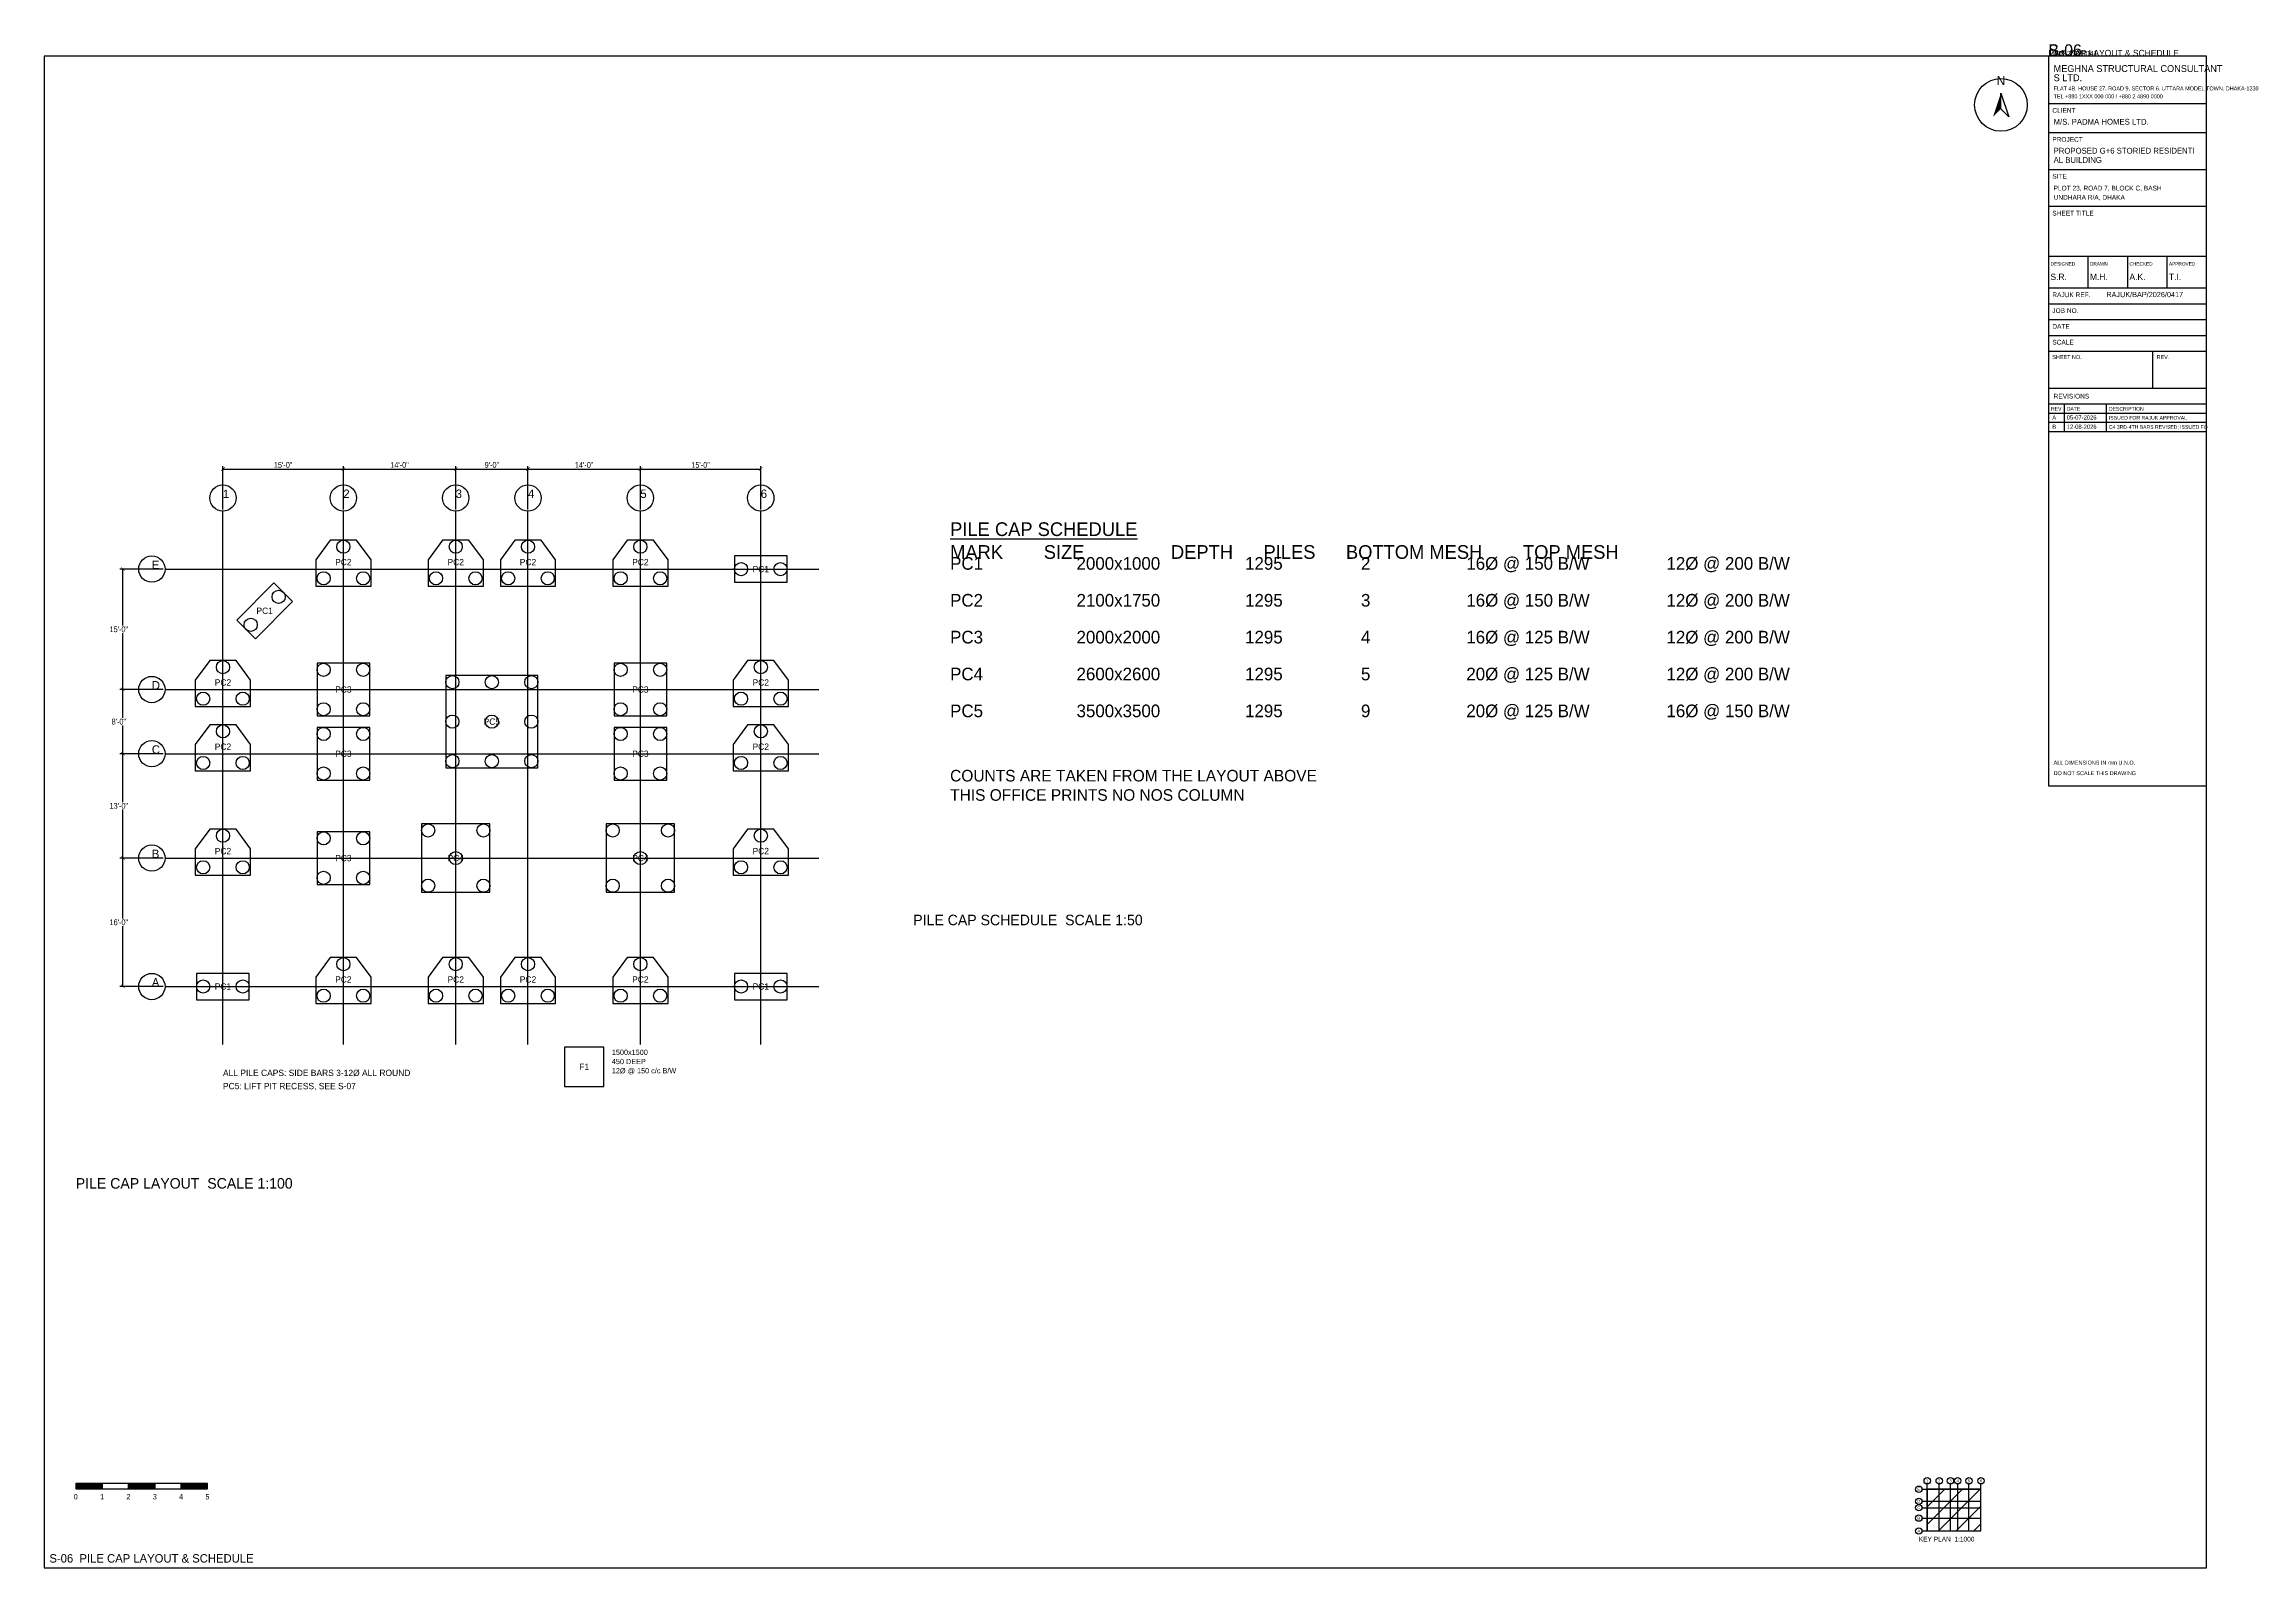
# Model space of a CAD drawing. Extents: x 1000 to 743527, y -207200 to 58857.
# Drawn here: x 565600 to 649427, y 1000 to 58857 of the extents above; entities that cross this region are included whole.
import ezdxf
from ezdxf.enums import TextEntityAlignment as Align

# ---------------------------------------------------------------- set-up
doc = ezdxf.new("R2010")
doc.units = 0
for name, color, linetype in [('Arrow', 7, 'Continuous'), ('Foundation', 3, 'Continuous'), ('Grid', 8, 'Continuous'), ('Grid Circle', 8, 'Continuous'), ('Grid text', 7, 'Continuous'), ('Hatch', 9, 'Continuous'), ('Inches Dimension', 6, 'Continuous'), ('Sheet', 7, 'Continuous'), ('Text-1', 7, 'Continuous'), ('Text-2', 7, 'Continuous'), ('TITLE', 7, 'Continuous')]:
    doc.layers.add(name, color=color, linetype=linetype)
doc.styles.add('OpenSansCondensed-Light', font='OpenSansCondensed-Light.ttf')
doc.dimstyles.new('EZDXF', dxfattribs={"dimtxt": 0.25, "dimasz": 0.175, "dimexe": 0.375, "dimexo": 0.125, "dimgap": 0.1, "dimtad": 1, "dimlfac": 100, "dimzin": 12, "dimdsep": 46, "dimtxsty": 'OpenSansCondensed-Light', "dimblk": 'ARCHTICK', "dimcen": 2.5, "dimazin": 3, "dimtfac": 0.5, "dimtmove": 2, "dimatfit": 3})

# ---------------------------------------------------------------- blocks, each defined once
blk = doc.blocks.new('TITLE_BLOCK')
at = {"layer": 'TITLE'}
for p, q in [((0, -18), (60, -18)), ((0, -29), (60, -29)), ((0, -43), (60, -43)), ((0, -57), (60, -57)), ((0, -76), (60, -76)), ((0, -76), (0, -88)), ((15, -76), (15, -88)), ((30, -76), (30, -88)), ((45, -76), (45, -88)), ((0, -88), (60, -88)), ((0, -94), (60, -94)), ((0, -100), (60, -100)), ((0, -106), (60, -106)), ((0, -112), (60, -112)), ((39.6, -112), (39.6, -126)), ((0, -126), (60, -126)), ((0, -132), (60, -132)), ((0, -132), (60, -132)), ((6, -132), (6, -142.5)), ((22, -132), (22, -142.5)), ((0, -135.5), (60, -135.5)), ((0, -139), (60, -139)), ((0, -142.5), (60, -142.5))]:
    blk.add_line(p, q, dxfattribs=at)
blk.add_lwpolyline([(0, -277), (60, -277), (60, 0), (0, 0)], close=True, dxfattribs=at)
at = {"layer": 'Text-1'}
for tag, height in [('JOBNO', 2), ('SCALE', 2), ('SHEETTITLE', 2.4), ('SHEETTITLE2', 2.4), ('DATE', 2), ('SHEETNO', 4.5), ('REV', 4.5)]:
    blk.add_attdef(tag, (0, 0), '', height=height, dxfattribs=at)
at = {"layer": 'TITLE'}
for s, height, p in [('S LTD.', 2.6, (2, -9.5)), ('MEGHNA STRUCTURAL CONSULTANT', 2.6, (2, -6)), ('TEL +880 1XXX 000 000 / +880 2 4890 0000', 1.5, (2, -16)), ('FLAT 4B, HOUSE 27, ROAD 9, SECTOR 6, UTTARA MODEL TOWN, DHAKA-1230', 1.5, (2, -13)), ('CLIENT', 1.8, (1.5, -21.5)), ('M/S. PADMA HOMES LTD.', 2.2, (2, -26)), ('PROJECT', 1.8, (1.5, -32.5)), ('AL BUILDING', 2.2, (2, -40.5)), ('PROPOSED G+6 STORIED RESIDENTI', 2.2, (2, -37)), ('SITE', 1.8, (1.5, -46.5)), ('PLOT 23, ROAD 7, BLOCK C, BASH', 1.8, (2, -51)), ('SHEET TITLE', 1.8, (1.5, -60.5)), ('UNDHARA R/A, DHAKA', 1.8, (2, -54.5)), ('DESIGNED', 1.3, (0.8, -79.5)), ('S.R.', 2.4, (0.8, -85)), ('DRAWN', 1.3, (15.8, -79.5)), ('M.H.', 2.4, (15.8, -85)), ('A.K.', 2.4, (30.8, -85)), ('CHECKED', 1.3, (30.8, -79.5)), ('APPROVED', 1.3, (45.8, -79.5)), ('T.I.', 2.4, (45.8, -85)), ('RAJUK REF.', 1.8, (1.5, -91.5)), ('RAJUK/BAP/2026/0417', 2, (22, -91.5)), ('JOB NO.', 1.8, (1.5, -97.5)), ('SCALE', 1.8, (1.5, -109.5)), ('DATE', 1.8, (1.5, -103.5)), ('SHEET NO.', 1.5, (1.5, -115)), ('REV.', 1.5, (41.1, -115)), ('REV', 1.4, (1, -134.6)), ('REVISIONS', 1.8, (2, -130)), ('DATE', 1.4, (7, -134.6)), ('DESCRIPTION', 1.4, (23, -134.6)), ('ALL DIMENSIONS IN mm U.N.O.', 1.5, (2, -269)), ('DO NOT SCALE THIS DRAWING', 1.5, (2, -273))]:
    blk.add_text(s, height=height, dxfattribs=at).set_placement(p)
blk = doc.blocks.new('NORTH_ARROW')
at = {"layer": 'Arrow'}
blk.add_lwpolyline([(0, 0), (3, -9), (0, -6)], close=True, dxfattribs=at)
blk.add_circle((0, -4.5), 10, dxfattribs=at)
blk.add_solid([(0, 0), (-3, -9), (0, -6)], dxfattribs=at)
at = {"layer": 'Text-1'}
blk.add_text('N', height=3.5, dxfattribs=at).set_placement((0, 3), align=Align.CENTER)
blk = doc.blocks.new('KEY_PLAN')
at = {"layer": 'Grid'}
for p, q in [((0, 0), (0, 17.8496)), ((4.572, 0), (4.572, 17.8496)), ((8.8392, 0), (8.8392, 17.8496)), ((11.5824, 0), (11.5824, 17.8496)), ((15.8496, 0), (15.8496, 17.8496)), ((20.4216, 0), (20.4216, 17.8496)), ((-2, 15.8496), (20.4216, 15.8496)), ((-2, 11.2776), (20.4216, 11.2776)), ((-2, 8.8392), (20.4216, 8.8392)), ((-2, 4.8768), (20.4216, 4.8768)), ((-2, 0), (20.4216, 0))]:
    blk.add_line(p, q, dxfattribs=at)
at = {"layer": 'Grid Circle'}
for centre in [(-3.2, 15.8496), (0, 19.0496), (4.572, 19.0496), (8.8392, 19.0496), (11.5824, 19.0496), (15.8496, 19.0496), (20.4216, 19.0496), (-3.2, 11.2776), (-3.2, 8.8392), (-3.2, 4.8768), (-3.2, 0)]:
    blk.add_circle(centre, 1.2, dxfattribs=at)
at = {"layer": 'Sheet'}
blk.add_lwpolyline([(0, 0), (20.4216, 0), (20.4216, 15.8496), (0, 15.8496)], close=True, dxfattribs=at)
at = {"layer": 'Grid text'}
for s, p in [('1', (0, 19.0496)), ('2', (4.572, 19.0496)), ('3', (8.8392, 19.0496)), ('4', (11.5824, 19.0496)), ('5', (15.8496, 19.0496)), ('6', (20.4216, 19.0496)), ('C', (-3.2, 8.8392)), ('D', (-3.2, 11.2776)), ('E', (-3.2, 15.8496)), ('A', (-3.2, 0)), ('B', (-3.2, 4.8768))]:
    blk.add_text(s, height=1.1, dxfattribs=at).set_placement(p, align=Align.MIDDLE_CENTER)
at = {"layer": 'Sheet'}
blk.add_text('KEY PLAN  1:1000', height=1.8, dxfattribs=at).set_placement((-3.2, -4))
blk = doc.blocks.new('SCALE_BAR')
at = {"layer": 'Sheet'}
h = blk.add_hatch(color=7, dxfattribs=at)
h.dxf.hatch_style = 1
h.paths.add_polyline_path([(0, 0), (10, 0), (10, 2), (0, 2)])
h = blk.add_hatch(color=7, dxfattribs=at)
h.dxf.hatch_style = 1
h.paths.add_polyline_path([(20, 0), (30, 0), (30, 2), (20, 2)])
h = blk.add_hatch(color=7, dxfattribs=at)
h.dxf.hatch_style = 1
h.paths.add_polyline_path([(40, 0), (50, 0), (50, 2), (40, 2)])
for points in [[(0, 0), (10, 0), (10, 2), (0, 2)], [(10, 0), (20, 0), (20, 2), (10, 2)], [(20, 0), (30, 0), (30, 2), (20, 2)], [(30, 0), (40, 0), (40, 2), (30, 2)], [(40, 0), (50, 0), (50, 2), (40, 2)]]:
    blk.add_lwpolyline(points, close=True, dxfattribs=at)
for s, p in [('0', (0, -4)), ('1', (10, -4)), ('2', (20, -4)), ('3', (30, -4)), ('4', (40, -4)), ('5', (50, -4))]:
    blk.add_text(s, height=2, dxfattribs=at).set_placement(p, align=Align.CENTER)
at = {"layer": 'Text-1'}
blk.add_attdef('UNIT', (0, 0), '', height=2, dxfattribs=at)
blk = doc.blocks.new('GRID_BUBBLE')
at = {"layer": 'Grid Circle'}
blk.add_circle((0, 0), 500, dxfattribs=at)
at = {"layer": 'Text-1'}
blk.add_attdef('GRID', (0, 0), '', height=320, dxfattribs=at)
blk = doc.blocks.new('_ARCHTICK')
at = {"color": 0, "linetype": 'BYBLOCK', "const_width": 0.15}
blk.add_lwpolyline([(-0.5, -0.5), (0.5, 0.5)], dxfattribs=at)

msp = doc.modelspace()

# ---------------------------------------------------------------- hatches: boundary and pattern name
at = {"layer": 'Hatch'}
h = msp.add_hatch(dxfattribs=at)
h.set_pattern_fill('ANSI31', scale=150)
h.paths.add_polyline_path([(637100, 2400), (639142.2, 2400), (639142.2, 3985), (637100, 3985)])

# ---------------------------------------------------------------- linework, layer by layer
at = {"layer": 'Foundation'}
for points in [[(575911.2, 38273.8), (578011.2, 38273.8), (578011.2, 39273.8), (577461.2, 40023.8), (576461.2, 40023.8), (575911.2, 39273.8)], [(580178.4, 38273.8), (582278.4, 38273.8), (582278.4, 39273.8), (581728.4, 40023.8), (580728.4, 40023.8), (580178.4, 39273.8)], [(582921.6, 38273.8), (585021.6, 38273.8), (585021.6, 39273.8), (584471.6, 40023.8), (583471.6, 40023.8), (582921.6, 39273.8)], [(587188.8, 38273.8), (589288.8, 38273.8), (589288.8, 39273.8), (588738.8, 40023.8), (587738.8, 40023.8), (587188.8, 39273.8)], [(591810.8, 38423.8), (593810.8, 38423.8), (593810.8, 39423.8), (591810.8, 39423.8)], [(573619.4, 36279.4), (575033.6, 37693.6), (574326.5, 38400.7), (572912.3, 36986.5)], [(571339.2, 33701.8), (573439.2, 33701.8), (573439.2, 34701.8), (572889.2, 35451.8), (571889.2, 35451.8), (571339.2, 34701.8)], [(575961.2, 33351.8), (577961.2, 33351.8), (577961.2, 35351.8), (575961.2, 35351.8)], [(587238.8, 33351.8), (589238.8, 33351.8), (589238.8, 35351.8), (587238.8, 35351.8)], [(591760.8, 33701.8), (593860.8, 33701.8), (593860.8, 34701.8), (593310.8, 35451.8), (592310.8, 35451.8), (591760.8, 34701.8)], [(580850, 31382.6), (584350, 31382.6), (584350, 34882.6), (580850, 34882.6)], [(571339.2, 31263.4), (573439.2, 31263.4), (573439.2, 32263.4), (572889.2, 33013.4), (571889.2, 33013.4), (571339.2, 32263.4)], [(575961.2, 30913.4), (577961.2, 30913.4), (577961.2, 32913.4), (575961.2, 32913.4)], [(587238.8, 30913.4), (589238.8, 30913.4), (589238.8, 32913.4), (587238.8, 32913.4)], [(591760.8, 31263.4), (593860.8, 31263.4), (593860.8, 32263.4), (593310.8, 33013.4), (592310.8, 33013.4), (591760.8, 32263.4)], [(571339.2, 27301), (573439.2, 27301), (573439.2, 28301), (572889.2, 29051), (571889.2, 29051), (571339.2, 28301)], [(575961.2, 26951), (577961.2, 26951), (577961.2, 28951), (575961.2, 28951)], [(579928.4, 26651), (582528.4, 26651), (582528.4, 29251), (579928.4, 29251)], [(586938.8, 26651), (589538.8, 26651), (589538.8, 29251), (586938.8, 29251)], [(591760.8, 27301), (593860.8, 27301), (593860.8, 28301), (593310.8, 29051), (592310.8, 29051), (591760.8, 28301)], [(571389.2, 22574.2), (573389.2, 22574.2), (573389.2, 23574.2), (571389.2, 23574.2)], [(575911.2, 22424.2), (578011.2, 22424.2), (578011.2, 23424.2), (577461.2, 24174.2), (576461.2, 24174.2), (575911.2, 23424.2)], [(580178.4, 22424.2), (582278.4, 22424.2), (582278.4, 23424.2), (581728.4, 24174.2), (580728.4, 24174.2), (580178.4, 23424.2)], [(582921.6, 22424.2), (585021.6, 22424.2), (585021.6, 23424.2), (584471.6, 24174.2), (583471.6, 24174.2), (582921.6, 23424.2)], [(587188.8, 22424.2), (589288.8, 22424.2), (589288.8, 23424.2), (588738.8, 24174.2), (587738.8, 24174.2), (587188.8, 23424.2)], [(591810.8, 22574.2), (593810.8, 22574.2), (593810.8, 23574.2), (591810.8, 23574.2)], [(585355.2, 19276.2), (586855.2, 19276.2), (586855.2, 20776.2), (585355.2, 20776.2)]]:
    msp.add_lwpolyline(points, close=True, dxfattribs=at)
for centre in [(576961.2, 39773.8), (581228.4, 39773.8), (583971.6, 39773.8), (588238.8, 39773.8), (576211.2, 38573.8), (577711.2, 38573.8), (580478.4, 38573.8), (581978.4, 38573.8), (583221.6, 38573.8), (584721.6, 38573.8), (587488.8, 38573.8), (588988.8, 38573.8), (592060.8, 38923.8), (593560.8, 38923.8), (574503.3, 37870.4), (573442.6, 36809.7), (572389.2, 35201.8), (576211.2, 35101.8), (577711.2, 35101.8), (587488.8, 35101.8), (588988.8, 35101.8), (592810.8, 35201.8), (581100, 34632.6), (582600, 34632.6), (584100, 34632.6), (571639.2, 34001.8), (573139.2, 34001.8), (576211.2, 33601.8), (577711.2, 33601.8), (587488.8, 33601.8), (588988.8, 33601.8), (592060.8, 34001.8), (593560.8, 34001.8), (572389.2, 32763.4), (576211.2, 32663.4), (577711.2, 32663.4), (581100, 33132.6), (582600, 33132.6), (584100, 33132.6), (587488.8, 32663.4), (588988.8, 32663.4), (592810.8, 32763.4), (581100, 31632.6), (582600, 31632.6), (584100, 31632.6), (571639.2, 31563.4), (573139.2, 31563.4), (576211.2, 31163.4), (577711.2, 31163.4), (587488.8, 31163.4), (588988.8, 31163.4), (592060.8, 31563.4), (593560.8, 31563.4), (572389.2, 28801), (576211.2, 28701), (577711.2, 28701), (580178.4, 29001), (582278.4, 29001), (587188.8, 29001), (589288.8, 29001), (592810.8, 28801), (571639.2, 27601), (573139.2, 27601), (581228.4, 27951), (588238.8, 27951), (592060.8, 27601), (593560.8, 27601), (576211.2, 27201), (577711.2, 27201), (580178.4, 26901), (582278.4, 26901), (587188.8, 26901), (589288.8, 26901), (576961.2, 23924.2), (581228.4, 23924.2), (583971.6, 23924.2), (588238.8, 23924.2), (571639.2, 23074.2), (573139.2, 23074.2), (576211.2, 22724.2), (577711.2, 22724.2), (580478.4, 22724.2), (581978.4, 22724.2), (583221.6, 22724.2), (584721.6, 22724.2), (587488.8, 22724.2), (588988.8, 22724.2), (592060.8, 23074.2), (593560.8, 23074.2)]:
    msp.add_circle(centre, 250, dxfattribs=at)
at = {"layer": 'Grid'}
for p, q in [((572389.2, 20874.2), (572389.2, 41123.8)), ((576961.2, 20874.2), (576961.2, 41123.8)), ((581228.4, 20874.2), (581228.4, 41123.8)), ((583971.6, 20874.2), (583971.6, 41123.8)), ((588238.8, 20874.2), (588238.8, 41123.8)), ((592810.8, 20874.2), (592810.8, 41123.8)), ((570189.2, 38923.8), (595010.8, 38923.8)), ((570189.2, 34351.8), (595010.8, 34351.8)), ((570189.2, 31913.4), (595010.8, 31913.4)), ((570189.2, 27951), (595010.8, 27951)), ((570189.2, 23074.2), (595010.8, 23074.2))]:
    msp.add_line(p, q, dxfattribs=at)
at = {"layer": 'Sheet'}
msp.add_lwpolyline([(565600, 1000), (647700, 1000), (647700, 58400), (565600, 58400)], close=True, dxfattribs=at)

# ---------------------------------------------------------------- block references
at = {"layer": 'Arrow', "xscale": 100, "yscale": 100}
msp.add_blockref('NORTH_ARROW', (639900, 57000), dxfattribs=at)
at = {"layer": 'Grid Circle'}
for p, values in [((572389.2, 41623.8), {'GRID': '1'}), ((576961.2, 41623.8), {'GRID': '2'}), ((581228.4, 41623.8), {'GRID': '3'}), ((583971.6, 41623.8), {'GRID': '4'}), ((588238.8, 41623.8), {'GRID': '5'}), ((592810.8, 41623.8), {'GRID': '6'}), ((569689.2, 38923.8), {'GRID': 'E'}), ((569689.2, 34351.8), {'GRID': 'D'}), ((569689.2, 31913.4), {'GRID': 'C'}), ((569689.2, 27951), {'GRID': 'B'}), ((569689.2, 23074.2), {'GRID': 'A'})]:
    msp.add_blockref('GRID_BUBBLE', p, dxfattribs=at).add_auto_attribs(values)
at = {"layer": 'Sheet', "xscale": 100, "yscale": 100}
msp.add_blockref('SCALE_BAR', (566800, 4000), dxfattribs=at).add_auto_attribs({'UNIT': 'm'})
msp.add_blockref('KEY_PLAN', (637100, 2400), dxfattribs=at)
at = {"layer": 'TITLE', "xscale": 100, "yscale": 100}
msp.add_blockref('TITLE_BLOCK', (641700, 58400), dxfattribs=at).add_auto_attribs({'SHEETTITLE': 'PILE CAP LAYOUT & SCHEDULE', 'JOBNO': 'MSC-2026-041', 'DATE': '12-08-2026', 'SCALE': '1:100', 'SHEETNO': 'S-06', 'REV': 'B'})

# ---------------------------------------------------------------- texts
at = {"layer": 'Sheet'}
for s, height, p in [('PILE CAP SCHEDULE  SCALE 1:50', 400, (598600, 25400)), ('PILE CAP LAYOUT  SCALE 1:100', 400, (566800, 15400)), ('S-06  PILE CAP LAYOUT & SCHEDULE', 320, (565800, 1200))]:
    msp.add_text(s, height=height, dxfattribs=at).set_placement(p)
at = {"layer": 'Text-1'}
for s, height, p in [('16%%C @ 150 B/W', 480, (619600, 38900)), ('12%%C @ 200 B/W', 480, (627200, 38900)), ('PC1', 480, (600000, 38900)), ('2000x1000', 480, (604800, 38900)), ('1295', 480, (611200, 38900)), ('2', 480, (615600, 38900)), ('PC2', 480, (600000, 37500)), ('2100x1750', 480, (604800, 37500)), ('1295', 480, (611200, 37500)), ('3', 480, (615600, 37500)), ('16%%C @ 150 B/W', 480, (619600, 37500)), ('12%%C @ 200 B/W', 480, (627200, 37500)), ('PC3', 480, (600000, 36100)), ('2000x2000', 480, (604800, 36100)), ('1295', 480, (611200, 36100)), ('4', 480, (615600, 36100)), ('16%%C @ 125 B/W', 480, (619600, 36100)), ('12%%C @ 200 B/W', 480, (627200, 36100)), ('PC4', 480, (600000, 34700)), ('2600x2600', 480, (604800, 34700)), ('1295', 480, (611200, 34700)), ('5', 480, (615600, 34700)), ('20%%C @ 125 B/W', 480, (619600, 34700)), ('12%%C @ 200 B/W', 480, (627200, 34700)), ('PC5', 480, (600000, 33300)), ('3500x3500', 480, (604800, 33300)), ('1295', 480, (611200, 33300)), ('9', 480, (615600, 33300)), ('20%%C @ 125 B/W', 480, (619600, 33300)), ('16%%C @ 150 B/W', 480, (627200, 33300)), ('ALL PILE CAPS: SIDE BARS 3-12%%C ALL ROUND', 240, (572389.2, 19674.2)), ('PC5: LIFT PIT RECESS, SEE S-07', 240, (572389.2, 19174.2))]:
    msp.add_text(s, height=height, dxfattribs=at).set_placement(p)
for s, p in [('PC2', (576961.2, 39190.5)), ('PC2', (581228.4, 39190.5)), ('PC2', (583971.6, 39190.5)), ('PC2', (588238.8, 39190.5)), ('PC1', (592810.8, 38923.8)), ('PC1', (573972.9, 37340.1)), ('PC2', (572389.2, 34618.5)), ('PC3', (576961.2, 34351.8)), ('PC3', (588238.8, 34351.8)), ('PC2', (592810.8, 34618.5)), ('PC5', (582600, 33132.6)), ('PC2', (572389.2, 32180.1)), ('PC3', (576961.2, 31913.4)), ('PC3', (588238.8, 31913.4)), ('PC2', (592810.8, 32180.1)), ('PC2', (572389.2, 28217.7)), ('PC3', (576961.2, 27951)), ('PC4', (581228.4, 27951)), ('PC4', (588238.8, 27951)), ('PC2', (592810.8, 28217.7)), ('PC1', (572389.2, 23074.2)), ('PC2', (576961.2, 23340.9)), ('PC2', (581228.4, 23340.9)), ('PC2', (583971.6, 23340.9)), ('PC2', (588238.8, 23340.9)), ('PC1', (592810.8, 23074.2)), ('F1', (586105.2, 20026.2))]:
    msp.add_text(s, height=240, dxfattribs=at).set_placement(p, align=Align.MIDDLE_CENTER)
at = {"layer": 'Text-1', "width": 32000, "attachment_point": 1}
for s, insert, char_height in [('\\LPILE CAP SCHEDULE\\l\\PMARK        SIZE                 DEPTH      PILES      BOTTOM MESH        TOP MESH', (600000, 40700), 520), ('COUNTS ARE TAKEN FROM THE LAYOUT ABOVE\\PTHIS OFFICE PRINTS NO NOS COLUMN', (600000, 31300), 440)]:
    msp.add_mtext(s, dxfattribs=dict(at, insert=insert, char_height=char_height))
at = {"layer": 'Text-2'}
for s, p in [('450 DEEP', (587155.2, 20126.2)), ('1500x1500', (587155.2, 20476.2)), ('12%%C @ 150 c/c B/W', (587155.2, 19776.2))]:
    msp.add_text(s, height=200, dxfattribs=at).set_placement(p)
at = {"layer": 'TITLE'}
for s, height, p in [('A', 160, (641850, 44600)), ('05-07-2026', 160, (642400, 44600)), ('ISSUED FOR RAJUK APPROVAL', 140, (644000, 44600)), ('B', 160, (641850, 44250)), ('12-08-2026', 160, (642400, 44250)), ('C4 3RD-4TH BARS REVISED; ISSUED FO', 140, (644000, 44250))]:
    msp.add_text(s, height=height, dxfattribs=at).set_placement(p)

# ---------------------------------------------------------------- dimensions: what is measured, and where the dimension line sits
at = {"layer": 'Inches Dimension'}
for base, p1, p2, text in [((572389.2, 42723.8), (572389.2, 41123.8), (576961.2, 41123.8), '15\'-0"'), ((576961.2, 42723.8), (576961.2, 41123.8), (581228.4, 41123.8), '14\'-0"'), ((581228.4, 42723.8), (581228.4, 41123.8), (583971.6, 41123.8), '9\'-0"'), ((583971.6, 42723.8), (583971.6, 41123.8), (588238.8, 41123.8), '14\'-0"'), ((588238.8, 42723.8), (588238.8, 41123.8), (592810.8, 41123.8), '15\'-0"')]:
    msp.add_linear_dim(base=base, p1=p1, p2=p2, text=text, dimstyle='EZDXF', override={"dimtxt": 220, "dimasz": 132, "dimexe": 110, "dimexo": 66, "dimgap": 44, "dimtad": 1, "dimtih": 1, "dimtoh": 1, "dimdec": 0, "dimlfac": 1}, dxfattribs=at).render()
for base, p1, p2, text in [((568589.2, 34351.8), (570189.2, 34351.8), (570189.2, 38923.8), '15\'-0"'), ((568589.2, 31913.4), (570189.2, 31913.4), (570189.2, 34351.8), '8\'-0"'), ((568589.2, 27951), (570189.2, 27951), (570189.2, 31913.4), '13\'-0"'), ((568589.2, 23074.2), (570189.2, 23074.2), (570189.2, 27951), '16\'-0"')]:
    msp.add_linear_dim(base=base, p1=p1, p2=p2, angle=90, text=text, dimstyle='EZDXF', override={"dimtxt": 220, "dimasz": 132, "dimexe": 110, "dimexo": 66, "dimgap": 44, "dimtad": 1, "dimtih": 1, "dimtoh": 1, "dimdec": 0, "dimlfac": 1}, dxfattribs=at).render()

doc.saveas('drawing.dxf')
